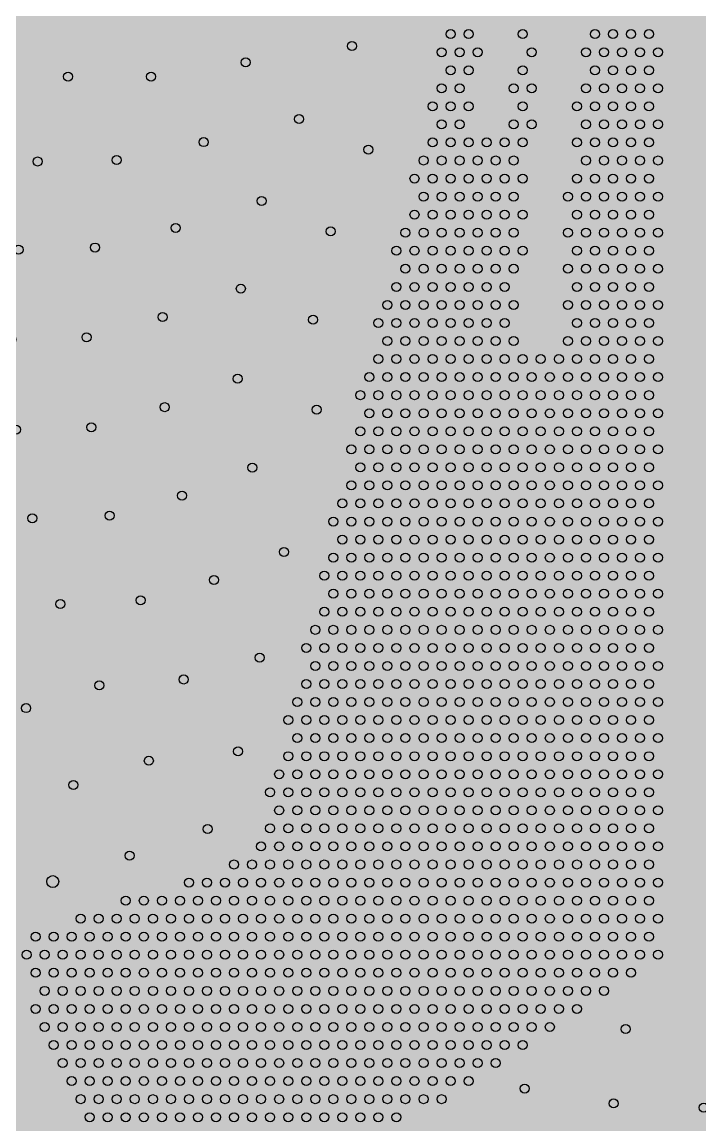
# Model space of a CAD drawing. Header units: metres. Extents: x 6 to 601, y -20 to 118.
# Drawn here: x 57.738 to 58.189, y 79.937 to 80.67 of the extents above; entities that cross this region are included whole.
import ezdxf

# ---------------------------------------------------------------- set-up
doc = ezdxf.new("R2010")
doc.units = ezdxf.units.M
doc.header["$MEASUREMENT"] = 0

# ---------------------------------------------------------------- blocks, each defined once
blk = doc.blocks.new('*U1011')
blk.add_circle((0, 0), 0.004)
blk = doc.blocks.new('*U1012')
at = {"color": 0, "linetype": 'ByBlock', "lineweight": -2, "transparency": 16777216, "rotation": 129.6764735534743}
blk.add_blockref('*U1011', (66.62742, 82.7518), dxfattribs=at)
blk = doc.blocks.new('*U1045')
blk.add_circle((0, 0), 0.003)
blk = doc.blocks.new('*U1046')
at = {"color": 0, "linetype": 'ByBlock', "lineweight": -2, "transparency": 16777216}
for p, rotation in [((66.60975, 82.86713), 118.2269475554627), ((66.64121, 82.81608), 125.0479665834518), ((66.6785, 82.76912), 131.8689856114409)]:
    blk.add_blockref('*U1045', p, dxfattribs=dict(at, rotation=rotation))
blk = doc.blocks.new('*U1047')
blk.add_circle((0, 0), 0.003)
blk = doc.blocks.new('*U1048')
at = {"color": 0, "linetype": 'ByBlock', "lineweight": -2, "transparency": 16777216}
for p, rotation in [((66.83661, 83.50417), 28.58296578969851), ((66.78597, 83.47207), 36.15520972471499), ((66.74, 83.43357), 43.72745365973153), ((66.6995, 83.38936), 51.29969759474794), ((66.66519, 83.3402), 58.87194152976436), ((66.63765, 83.28694), 66.44418546478073), ((66.61737, 83.23052), 74.01642939979716), ((66.6047, 83.17191), 81.58867333481359), ((66.59987, 83.11215), 89.16091726983), ((66.60295, 83.05227), 96.73316120484643), ((66.6139, 82.99333), 104.3054051398628), ((66.63251, 82.93633), 111.8776490748793), ((66.65848, 82.88229), 119.4498930098956), ((66.69134, 82.83214), 127.0221369449121), ((66.73052, 82.78676), 134.5943808799285)]:
    blk.add_blockref('*U1047', p, dxfattribs=dict(at, rotation=rotation))
blk = doc.blocks.new('*U1059')
blk.add_circle((0, 0), 0.003)
blk = doc.blocks.new('*U1060')
at = {"color": 0, "linetype": 'ByBlock', "lineweight": -2, "transparency": 16777216}
for p, rotation in [((66.85625, 83.45789), 29.27672234743307), ((66.80628, 83.42478), 37.78614110793919), ((66.76176, 83.38464), 46.2955598684453), ((66.72367, 83.33835), 54.80497862895143), ((66.69285, 83.28693), 63.31439738945754), ((66.66998, 83.23152), 71.82381614996358), ((66.65555, 83.17334), 80.33323491046968), ((66.6499, 83.11366), 88.84265367097575), ((66.65314, 83.05381), 97.35207243148177), ((66.6652, 82.99509), 105.8614911919879), ((66.68582, 82.9388), 114.370909952494), ((66.71454, 82.88618), 122.880328713), ((66.75072, 82.83839), 131.3897474735061)]:
    blk.add_blockref('*U1059', p, dxfattribs=dict(at, rotation=rotation))
blk = doc.blocks.new('*U1061')
blk.add_circle((0, 0), 0.003)
blk = doc.blocks.new('*U1062')
at = {"color": 0, "linetype": 'ByBlock', "lineweight": -2, "transparency": 16777216}
for p, rotation in [((66.83615, 83.38467), 37.94208571436121), ((66.79218, 83.34396), 47.65342308494554), ((66.75571, 83.29641), 57.36476045552986), ((66.72778, 83.24339), 67.07609782611422), ((66.70919, 83.18641), 76.78743519669858), ((66.70048, 83.12712), 86.4987725672829), ((66.7019, 83.06721), 96.21010993786719), ((66.7134, 83.0084), 105.9214473084515), ((66.73466, 82.95236), 115.6327846790358), ((66.76506, 82.90072), 125.34412204962)]:
    blk.add_blockref('*U1061', p, dxfattribs=dict(at, rotation=rotation))
blk = doc.blocks.new('*U1063')
blk.add_circle((0, 0), 0.003)
blk = doc.blocks.new('*U1064')
at = {"color": 0, "linetype": 'ByBlock', "lineweight": -2, "transparency": 16777216}
for p, rotation in [((66.82642, 83.30726), 48.418844117688), ((66.79127, 83.25875), 59.72747698935684), ((66.76632, 83.20429), 71.0361098610257), ((66.75253, 83.146), 82.34474273269458), ((66.75044, 83.08613), 93.65337560436352), ((66.76012, 83.02702), 104.9620084760325), ((66.78122, 82.97095), 116.2706413477014)]:
    blk.add_blockref('*U1063', p, dxfattribs=dict(at, rotation=rotation))
blk = doc.blocks.new('*U1003')
blk.add_circle((0, 0), 0.003)
blk = doc.blocks.new('*U1004')
at = {"color": 0, "linetype": 'ByBlock', "lineweight": -2, "transparency": 16777216}
for p, rotation in [((66.94127, 82.61424), 347.0968476815551), ((67.00041, 82.60435), 353.9178667095442), ((67.12012, 82.60589), 7.559904765522425), ((67.06031, 82.60155), 0.738885737532957)]:
    blk.add_blockref('*U1003', p, dxfattribs=dict(at, rotation=rotation))
blk = doc.blocks.new('*U1005')
blk.add_circle((0, 0), 0.003)
blk = doc.blocks.new('*U1006')
at = {"color": 0, "linetype": 'ByBlock', "lineweight": -2, "transparency": 16777216}
for p, rotation in [((67.00846, 82.65378), 354.2663297767493), ((67.06838, 82.65174), 1.838573711765285)]:
    blk.add_blockref('*U1005', p, dxfattribs=dict(at, rotation=rotation))
blk = doc.blocks.new('*U1007')
blk.add_circle((0, 0), 0.003)
blk = doc.blocks.new('*U1008')
at = {"color": 0, "linetype": 'ByBlock', "lineweight": -2, "transparency": 16777216}
for p, rotation in [((66.83738, 83.23843), 58.44390778721806), ((66.81228, 83.18408), 71.97870965084557), ((66.8006, 83.12537), 85.5135115144731), ((66.80298, 83.06556), 99.04831337810062)]:
    blk.add_blockref('*U1007', p, dxfattribs=dict(at, rotation=rotation))

msp = doc.modelspace()

# ---------------------------------------------------------------- hatches: boundary and pattern name
at = {"lineweight": 0, "true_color": 0xcd6928, "transparency": 33554534}
h = msp.add_hatch(color=32, dxfattribs=at)
h.dxf.hatch_style = 1
h.paths.add_polyline_path([(59.48904, 84.07628), (57.57001, 84.07628, 0.143152), (56.53606, 81.19774), (56.53606, 78.47618), (59.48904, 78.47566)])

# ---------------------------------------------------------------- linework, layer by layer
for centre in [(58.02325, 80.66196), (58.03525, 80.66196), (58.07125, 80.66196), (58.11925, 80.66196), (58.13125, 80.66196), (58.14325, 80.66196), (58.15525, 80.66196), (58.01725, 80.64996), (58.02925, 80.64996), (58.04125, 80.64996), (58.07725, 80.64996), (58.11325, 80.64996), (58.12525, 80.64996), (58.13725, 80.64996), (58.14925, 80.64996), (58.16125, 80.64996), (58.02325, 80.63796), (58.03525, 80.63796), (58.07125, 80.63796), (58.11925, 80.63796), (58.13125, 80.63796), (58.14325, 80.63796), (58.15525, 80.63796), (58.01725, 80.62596), (58.02925, 80.62596), (58.06525, 80.62596), (58.07725, 80.62596), (58.11325, 80.62596), (58.12525, 80.62596), (58.13725, 80.62596), (58.14925, 80.62596), (58.16125, 80.62596), (58.01125, 80.61396), (58.02325, 80.61396), (58.03525, 80.61396), (58.07125, 80.61396), (58.10725, 80.61396), (58.11925, 80.61396), (58.13125, 80.61396), (58.14325, 80.61396), (58.15525, 80.61396), (58.01725, 80.60196), (58.02925, 80.60196), (58.06525, 80.60196), (58.07725, 80.60196), (58.11325, 80.60196), (58.12525, 80.60196), (58.13725, 80.60196), (58.14925, 80.60196), (58.16125, 80.60196), (58.01125, 80.58996), (58.02325, 80.58996), (58.03525, 80.58996), (58.04725, 80.58996), (58.05925, 80.58996), (58.07125, 80.58996), (58.10725, 80.58996), (58.11925, 80.58996), (58.13125, 80.58996), (58.14325, 80.58996), (58.15525, 80.58996), (58.00525, 80.57796), (58.01725, 80.57796), (58.02925, 80.57796), (58.04125, 80.57796), (58.05325, 80.57796), (58.06525, 80.57796), (58.11325, 80.57796), (58.12525, 80.57796), (58.13725, 80.57796), (58.14925, 80.57796), (58.16125, 80.57796), (57.99925, 80.56596), (58.01125, 80.56596), (58.02325, 80.56596), (58.03525, 80.56596), (58.04725, 80.56596), (58.05925, 80.56596), (58.07125, 80.56596), (58.10725, 80.56596), (58.11925, 80.56596), (58.13125, 80.56596), (58.14325, 80.56596), (58.15525, 80.56596), (58.00525, 80.55396), (58.01725, 80.55396), (58.02925, 80.55396), (58.04125, 80.55396), (58.05325, 80.55396), (58.06525, 80.55396), (58.10125, 80.55396), (58.11325, 80.55396), (58.12525, 80.55396), (58.13725, 80.55396), (58.14925, 80.55396), (58.16125, 80.55396), (57.99925, 80.54196), (58.01125, 80.54196), (58.02325, 80.54196), (58.03525, 80.54196), (58.04725, 80.54196), (58.05925, 80.54196), (58.07125, 80.54196), (58.10725, 80.54196), (58.11925, 80.54196), (58.13125, 80.54196), (58.14325, 80.54196), (58.15525, 80.54196), (57.99325, 80.52996), (58.00525, 80.52996), (58.01725, 80.52996), (58.02925, 80.52996), (58.04125, 80.52996), (58.05325, 80.52996), (58.06525, 80.52996), (58.10125, 80.52996), (58.11325, 80.52996), (58.12525, 80.52996), (58.13725, 80.52996), (58.14925, 80.52996), (58.16125, 80.52996), (57.98725, 80.51796), (57.99925, 80.51796), (58.01125, 80.51796), (58.02325, 80.51796), (58.03525, 80.51796), (58.04725, 80.51796), (58.05925, 80.51796), (58.07125, 80.51796), (58.10725, 80.51796), (58.11925, 80.51796), (58.13125, 80.51796), (58.14325, 80.51796), (58.15525, 80.51796), (57.99325, 80.50596), (58.00525, 80.50596), (58.01725, 80.50596), (58.02925, 80.50596), (58.04125, 80.50596), (58.05325, 80.50596), (58.06525, 80.50596), (58.10125, 80.50596), (58.11325, 80.50596), (58.12525, 80.50596), (58.13725, 80.50596), (58.14925, 80.50596), (58.16125, 80.50596), (57.98725, 80.49396), (57.99925, 80.49396), (58.01125, 80.49396), (58.02325, 80.49396), (58.03525, 80.49396), (58.04725, 80.49396), (58.05925, 80.49396), (58.10725, 80.49396), (58.11925, 80.49396), (58.13125, 80.49396), (58.14325, 80.49396), (58.15525, 80.49396), (57.98125, 80.48196), (57.99325, 80.48196), (58.00525, 80.48196), (58.01725, 80.48196), (58.02925, 80.48196), (58.04125, 80.48196), (58.05325, 80.48196), (58.06525, 80.48196), (58.10125, 80.48196), (58.11325, 80.48196), (58.12525, 80.48196), (58.13725, 80.48196), (58.14925, 80.48196), (58.16125, 80.48196), (57.97525, 80.46996), (57.98725, 80.46996), (57.99925, 80.46996), (58.01125, 80.46996), (58.02325, 80.46996), (58.03525, 80.46996), (58.04725, 80.46996), (58.05925, 80.46996), (58.10725, 80.46996), (58.11925, 80.46996), (58.13125, 80.46996), (58.14325, 80.46996), (58.15525, 80.46996), (57.98125, 80.45796), (57.99325, 80.45796), (58.00525, 80.45796), (58.01725, 80.45796), (58.02925, 80.45796), (58.04125, 80.45796), (58.05325, 80.45796), (58.06525, 80.45796), (58.10125, 80.45796), (58.11325, 80.45796), (58.12525, 80.45796), (58.13725, 80.45796), (58.14925, 80.45796), (58.16125, 80.45796), (57.97525, 80.44596), (57.98725, 80.44596), (57.99925, 80.44596), (58.01125, 80.44596), (58.02325, 80.44596), (58.03525, 80.44596), (58.04725, 80.44596), (58.05925, 80.44596), (58.07125, 80.44596), (58.08325, 80.44596), (58.09525, 80.44596), (58.10725, 80.44596), (58.11925, 80.44596), (58.13125, 80.44596), (58.14325, 80.44596), (58.15525, 80.44596), (57.96925, 80.43396), (57.98125, 80.43396), (57.99325, 80.43396), (58.00525, 80.43396), (58.01725, 80.43396), (58.02925, 80.43396), (58.04125, 80.43396), (58.05325, 80.43396), (58.06525, 80.43396), (58.07725, 80.43396), (58.08925, 80.43396), (58.10125, 80.43396), (58.11325, 80.43396), (58.12525, 80.43396), (58.13725, 80.43396), (58.14925, 80.43396), (58.16125, 80.43396), (57.96325, 80.42196), (57.97525, 80.42196), (57.98725, 80.42196), (57.99925, 80.42196), (58.01125, 80.42196), (58.02325, 80.42196), (58.03525, 80.42196), (58.04725, 80.42196), (58.05925, 80.42196), (58.07125, 80.42196), (58.08325, 80.42196), (58.09525, 80.42196), (58.10725, 80.42196), (58.11925, 80.42196), (58.13125, 80.42196), (58.14325, 80.42196), (58.15525, 80.42196), (57.96925, 80.40996), (57.98125, 80.40996), (57.99325, 80.40996), (58.00525, 80.40996), (58.01725, 80.40996), (58.02925, 80.40996), (58.04125, 80.40996), (58.05325, 80.40996), (58.06525, 80.40996), (58.07725, 80.40996), (58.08925, 80.40996), (58.10125, 80.40996), (58.11325, 80.40996), (58.12525, 80.40996), (58.13725, 80.40996), (58.14925, 80.40996), (58.16125, 80.40996), (57.96325, 80.39796), (57.97525, 80.39796), (57.98725, 80.39796), (57.99925, 80.39796), (58.01125, 80.39796), (58.02325, 80.39796), (58.03525, 80.39796), (58.04725, 80.39796), (58.05925, 80.39796), (58.07125, 80.39796), (58.08325, 80.39796), (58.09525, 80.39796), (58.10725, 80.39796), (58.11925, 80.39796), (58.13125, 80.39796), (58.14325, 80.39796), (58.15525, 80.39796), (57.95725, 80.38596), (57.96925, 80.38596), (57.98125, 80.38596), (57.99325, 80.38596), (58.00525, 80.38596), (58.01725, 80.38596), (58.02925, 80.38596), (58.04125, 80.38596), (58.05325, 80.38596), (58.06525, 80.38596), (58.07725, 80.38596), (58.08925, 80.38596), (58.10125, 80.38596), (58.11325, 80.38596), (58.12525, 80.38596), (58.13725, 80.38596), (58.14925, 80.38596), (58.16125, 80.38596), (57.96325, 80.37396), (57.97525, 80.37396), (57.98725, 80.37396), (57.99925, 80.37396), (58.01125, 80.37396), (58.02325, 80.37396), (58.03525, 80.37396), (58.04725, 80.37396), (58.05925, 80.37396), (58.07125, 80.37396), (58.08325, 80.37396), (58.09525, 80.37396), (58.10725, 80.37396), (58.11925, 80.37396), (58.13125, 80.37396), (58.14325, 80.37396), (58.15525, 80.37396), (57.95725, 80.36196), (57.96925, 80.36196), (57.98125, 80.36196), (57.99325, 80.36196), (58.00525, 80.36196), (58.01725, 80.36196), (58.02925, 80.36196), (58.04125, 80.36196), (58.05325, 80.36196), (58.06525, 80.36196), (58.07725, 80.36196), (58.08925, 80.36196), (58.10125, 80.36196), (58.11325, 80.36196), (58.12525, 80.36196), (58.13725, 80.36196), (58.14925, 80.36196), (58.16125, 80.36196), (57.95125, 80.34996), (57.96325, 80.34996), (57.97525, 80.34996), (57.98725, 80.34996), (57.99925, 80.34996), (58.01125, 80.34996), (58.02325, 80.34996), (58.03525, 80.34996), (58.04725, 80.34996), (58.05925, 80.34996), (58.07125, 80.34996), (58.08325, 80.34996), (58.09525, 80.34996), (58.10725, 80.34996), (58.11925, 80.34996), (58.13125, 80.34996), (58.14325, 80.34996), (58.15525, 80.34996), (57.94525, 80.33796), (57.95725, 80.33796), (57.96925, 80.33796), (57.98125, 80.33796), (57.99325, 80.33796), (58.00525, 80.33796), (58.01725, 80.33796), (58.02925, 80.33796), (58.04125, 80.33796), (58.05325, 80.33796), (58.06525, 80.33796), (58.07725, 80.33796), (58.08925, 80.33796), (58.10125, 80.33796), (58.11325, 80.33796), (58.12525, 80.33796), (58.13725, 80.33796), (58.14925, 80.33796), (58.16125, 80.33796), (57.95125, 80.32596), (57.96325, 80.32596), (57.97525, 80.32596), (57.98725, 80.32596), (57.99925, 80.32596), (58.01125, 80.32596), (58.02325, 80.32596), (58.03525, 80.32596), (58.04725, 80.32596), (58.05925, 80.32596), (58.07125, 80.32596), (58.08325, 80.32596), (58.09525, 80.32596), (58.10725, 80.32596), (58.11925, 80.32596), (58.13125, 80.32596), (58.14325, 80.32596), (58.15525, 80.32596), (57.94525, 80.31396), (57.95725, 80.31396), (57.96925, 80.31396), (57.98125, 80.31396), (57.99325, 80.31396), (58.00525, 80.31396), (58.01725, 80.31396), (58.02925, 80.31396), (58.04125, 80.31396), (58.05325, 80.31396), (58.06525, 80.31396), (58.07725, 80.31396), (58.08925, 80.31396), (58.10125, 80.31396), (58.11325, 80.31396), (58.12525, 80.31396), (58.13725, 80.31396), (58.14925, 80.31396), (58.16125, 80.31396), (57.93925, 80.30196), (57.95125, 80.30196), (57.96325, 80.30196), (57.97525, 80.30196), (57.98725, 80.30196), (57.99925, 80.30196), (58.01125, 80.30196), (58.02325, 80.30196), (58.03525, 80.30196), (58.04725, 80.30196), (58.05925, 80.30196), (58.07125, 80.30196), (58.08325, 80.30196), (58.09525, 80.30196), (58.10725, 80.30196), (58.11925, 80.30196), (58.13125, 80.30196), (58.14325, 80.30196), (58.15525, 80.30196), (57.94525, 80.28996), (57.95725, 80.28996), (57.96925, 80.28996), (57.98125, 80.28996), (57.99325, 80.28996), (58.00525, 80.28996), (58.01725, 80.28996), (58.02925, 80.28996), (58.04125, 80.28996), (58.05325, 80.28996), (58.06525, 80.28996), (58.07725, 80.28996), (58.08925, 80.28996), (58.10125, 80.28996), (58.11325, 80.28996), (58.12525, 80.28996), (58.13725, 80.28996), (58.14925, 80.28996), (58.16125, 80.28996), (57.93925, 80.27796), (57.95125, 80.27796), (57.96325, 80.27796), (57.97525, 80.27796), (57.98725, 80.27796), (57.99925, 80.27796), (58.01125, 80.27796), (58.02325, 80.27796), (58.03525, 80.27796), (58.04725, 80.27796), (58.05925, 80.27796), (58.07125, 80.27796), (58.08325, 80.27796), (58.09525, 80.27796), (58.10725, 80.27796), (58.11925, 80.27796), (58.13125, 80.27796), (58.14325, 80.27796), (58.15525, 80.27796), (57.93325, 80.26596), (57.94525, 80.26596), (57.95725, 80.26596), (57.96925, 80.26596), (57.98125, 80.26596), (57.99325, 80.26596), (58.00525, 80.26596), (58.01725, 80.26596), (58.02925, 80.26596), (58.04125, 80.26596), (58.05325, 80.26596), (58.06525, 80.26596), (58.07725, 80.26596), (58.08925, 80.26596), (58.10125, 80.26596), (58.11325, 80.26596), (58.12525, 80.26596), (58.13725, 80.26596), (58.14925, 80.26596), (58.16125, 80.26596), (57.92725, 80.25396), (57.93925, 80.25396), (57.95125, 80.25396), (57.96325, 80.25396), (57.97525, 80.25396), (57.98725, 80.25396), (57.99925, 80.25396), (58.01125, 80.25396), (58.02325, 80.25396), (58.03525, 80.25396), (58.04725, 80.25396), (58.05925, 80.25396), (58.07125, 80.25396), (58.08325, 80.25396), (58.09525, 80.25396), (58.10725, 80.25396), (58.11925, 80.25396), (58.13125, 80.25396), (58.14325, 80.25396), (58.15525, 80.25396), (57.93325, 80.24196), (57.94525, 80.24196), (57.95725, 80.24196), (57.96925, 80.24196), (57.98125, 80.24196), (57.99325, 80.24196), (58.00525, 80.24196), (58.01725, 80.24196), (58.02925, 80.24196), (58.04125, 80.24196), (58.05325, 80.24196), (58.06525, 80.24196), (58.07725, 80.24196), (58.08925, 80.24196), (58.10125, 80.24196), (58.11325, 80.24196), (58.12525, 80.24196), (58.13725, 80.24196), (58.14925, 80.24196), (58.16125, 80.24196), (57.92725, 80.22996), (57.93925, 80.22996), (57.95125, 80.22996), (57.96325, 80.22996), (57.97525, 80.22996), (57.98725, 80.22996), (57.99925, 80.22996), (58.01125, 80.22996), (58.02325, 80.22996), (58.03525, 80.22996), (58.04725, 80.22996), (58.05925, 80.22996), (58.07125, 80.22996), (58.08325, 80.22996), (58.09525, 80.22996), (58.10725, 80.22996), (58.11925, 80.22996), (58.13125, 80.22996), (58.14325, 80.22996), (58.15525, 80.22996), (57.92125, 80.21796), (57.93325, 80.21796), (57.94525, 80.21796), (57.95725, 80.21796), (57.96925, 80.21796), (57.98125, 80.21796), (57.99325, 80.21796), (58.00525, 80.21796), (58.01725, 80.21796), (58.02925, 80.21796), (58.04125, 80.21796), (58.05325, 80.21796), (58.06525, 80.21796), (58.07725, 80.21796), (58.08925, 80.21796), (58.10125, 80.21796), (58.11325, 80.21796), (58.12525, 80.21796), (58.13725, 80.21796), (58.14925, 80.21796), (58.16125, 80.21796), (57.91525, 80.20596), (57.92725, 80.20596), (57.93925, 80.20596), (57.95125, 80.20596), (57.96325, 80.20596), (57.97525, 80.20596), (57.98725, 80.20596), (57.99925, 80.20596), (58.01125, 80.20596), (58.02325, 80.20596), (58.03525, 80.20596), (58.04725, 80.20596), (58.05925, 80.20596), (58.07125, 80.20596), (58.08325, 80.20596), (58.09525, 80.20596), (58.10725, 80.20596), (58.11925, 80.20596), (58.13125, 80.20596), (58.14325, 80.20596), (58.15525, 80.20596), (57.92125, 80.19396), (57.93325, 80.19396), (57.94525, 80.19396), (57.95725, 80.19396), (57.96925, 80.19396), (57.98125, 80.19396), (57.99325, 80.19396), (58.00525, 80.19396), (58.01725, 80.19396), (58.02925, 80.19396), (58.04125, 80.19396), (58.05325, 80.19396), (58.06525, 80.19396), (58.07725, 80.19396), (58.08925, 80.19396), (58.10125, 80.19396), (58.11325, 80.19396), (58.12525, 80.19396), (58.13725, 80.19396), (58.14925, 80.19396), (58.16125, 80.19396), (57.91525, 80.18196), (57.92725, 80.18196), (57.93925, 80.18196), (57.95125, 80.18196), (57.96325, 80.18196), (57.97525, 80.18196), (57.98725, 80.18196), (57.99925, 80.18196), (58.01125, 80.18196), (58.02325, 80.18196), (58.03525, 80.18196), (58.04725, 80.18196), (58.05925, 80.18196), (58.07125, 80.18196), (58.08325, 80.18196), (58.09525, 80.18196), (58.10725, 80.18196), (58.11925, 80.18196), (58.13125, 80.18196), (58.14325, 80.18196), (58.15525, 80.18196), (57.90925, 80.16996), (57.92125, 80.16996), (57.93325, 80.16996), (57.94525, 80.16996), (57.95725, 80.16996), (57.96925, 80.16996), (57.98125, 80.16996), (57.99325, 80.16996), (58.00525, 80.16996), (58.01725, 80.16996), (58.02925, 80.16996), (58.04125, 80.16996), (58.05325, 80.16996), (58.06525, 80.16996), (58.07725, 80.16996), (58.08925, 80.16996), (58.10125, 80.16996), (58.11325, 80.16996), (58.12525, 80.16996), (58.13725, 80.16996), (58.14925, 80.16996), (58.16125, 80.16996), (57.90325, 80.15796), (57.91525, 80.15796), (57.92725, 80.15796), (57.93925, 80.15796), (57.95125, 80.15796), (57.96325, 80.15796), (57.97525, 80.15796), (57.98725, 80.15796), (57.99925, 80.15796), (58.01125, 80.15796), (58.02325, 80.15796), (58.03525, 80.15796), (58.04725, 80.15796), (58.05925, 80.15796), (58.07125, 80.15796), (58.08325, 80.15796), (58.09525, 80.15796), (58.10725, 80.15796), (58.11925, 80.15796), (58.13125, 80.15796), (58.14325, 80.15796), (58.15525, 80.15796), (57.90925, 80.14596), (57.92125, 80.14596), (57.93325, 80.14596), (57.94525, 80.14596), (57.95725, 80.14596), (57.96925, 80.14596), (57.98125, 80.14596), (57.99325, 80.14596), (58.00525, 80.14596), (58.01725, 80.14596), (58.02925, 80.14596), (58.04125, 80.14596), (58.05325, 80.14596), (58.06525, 80.14596), (58.07725, 80.14596), (58.08925, 80.14596), (58.10125, 80.14596), (58.11325, 80.14596), (58.12525, 80.14596), (58.13725, 80.14596), (58.14925, 80.14596), (58.16125, 80.14596), (57.90325, 80.13396), (57.91525, 80.13396), (57.92725, 80.13396), (57.93925, 80.13396), (57.95125, 80.13396), (57.96325, 80.13396), (57.97525, 80.13396), (57.98725, 80.13396), (57.99925, 80.13396), (58.01125, 80.13396), (58.02325, 80.13396), (58.03525, 80.13396), (58.04725, 80.13396), (58.05925, 80.13396), (58.07125, 80.13396), (58.08325, 80.13396), (58.09525, 80.13396), (58.10725, 80.13396), (58.11925, 80.13396), (58.13125, 80.13396), (58.14325, 80.13396), (58.15525, 80.13396), (57.89725, 80.12196), (57.90925, 80.12196), (57.92125, 80.12196), (57.93325, 80.12196), (57.94525, 80.12196), (57.95725, 80.12196), (57.96925, 80.12196), (57.98125, 80.12196), (57.99325, 80.12196), (58.00525, 80.12196), (58.01725, 80.12196), (58.02925, 80.12196), (58.04125, 80.12196), (58.05325, 80.12196), (58.06525, 80.12196), (58.07725, 80.12196), (58.08925, 80.12196), (58.10125, 80.12196), (58.11325, 80.12196), (58.12525, 80.12196), (58.13725, 80.12196), (58.14925, 80.12196), (58.16125, 80.12196), (57.87925, 80.10996), (57.89125, 80.10996), (57.90325, 80.10996), (57.91525, 80.10996), (57.92725, 80.10996), (57.93925, 80.10996), (57.95125, 80.10996), (57.96325, 80.10996), (57.97525, 80.10996), (57.98725, 80.10996), (57.99925, 80.10996), (58.01125, 80.10996), (58.02325, 80.10996), (58.03525, 80.10996), (58.04725, 80.10996), (58.05925, 80.10996), (58.07125, 80.10996), (58.08325, 80.10996), (58.09525, 80.10996), (58.10725, 80.10996), (58.11925, 80.10996), (58.13125, 80.10996), (58.14325, 80.10996), (58.15525, 80.10996), (57.84925, 80.09796), (57.86125, 80.09796), (57.87325, 80.09796), (57.88525, 80.09796), (57.89725, 80.09796), (57.90925, 80.09796), (57.92125, 80.09796), (57.93325, 80.09796), (57.94525, 80.09796), (57.95725, 80.09796), (57.96925, 80.09796), (57.98125, 80.09796), (57.99325, 80.09796), (58.00525, 80.09796), (58.01725, 80.09796), (58.02925, 80.09796), (58.04125, 80.09796), (58.05325, 80.09796), (58.06525, 80.09796), (58.07725, 80.09796), (58.08925, 80.09796), (58.10125, 80.09796), (58.11325, 80.09796), (58.12525, 80.09796), (58.13725, 80.09796), (58.14925, 80.09796), (58.16125, 80.09796), (57.80725, 80.08596), (57.81925, 80.08596), (57.83125, 80.08596), (57.84325, 80.08596), (57.85525, 80.08596), (57.86725, 80.08596), (57.87925, 80.08596), (57.89125, 80.08596), (57.90325, 80.08596), (57.91525, 80.08596), (57.92725, 80.08596), (57.93925, 80.08596), (57.95125, 80.08596), (57.96325, 80.08596), (57.97525, 80.08596), (57.98725, 80.08596), (57.99925, 80.08596), (58.01125, 80.08596), (58.02325, 80.08596), (58.03525, 80.08596), (58.04725, 80.08596), (58.05925, 80.08596), (58.07125, 80.08596), (58.08325, 80.08596), (58.09525, 80.08596), (58.10725, 80.08596), (58.11925, 80.08596), (58.13125, 80.08596), (58.14325, 80.08596), (58.15525, 80.08596), (57.77725, 80.07396), (57.78925, 80.07396), (57.80125, 80.07396), (57.81325, 80.07396), (57.82525, 80.07396), (57.83725, 80.07396), (57.84925, 80.07396), (57.86125, 80.07396), (57.87325, 80.07396), (57.88525, 80.07396), (57.89725, 80.07396), (57.90925, 80.07396), (57.92125, 80.07396), (57.93325, 80.07396), (57.94525, 80.07396), (57.95725, 80.07396), (57.96925, 80.07396), (57.98125, 80.07396), (57.99325, 80.07396), (58.00525, 80.07396), (58.01725, 80.07396), (58.02925, 80.07396), (58.04125, 80.07396), (58.05325, 80.07396), (58.06525, 80.07396), (58.07725, 80.07396), (58.08925, 80.07396), (58.10125, 80.07396), (58.11325, 80.07396), (58.12525, 80.07396), (58.13725, 80.07396), (58.14925, 80.07396), (58.16125, 80.07396), (57.74725, 80.06196), (57.75925, 80.06196), (57.77125, 80.06196), (57.78325, 80.06196), (57.79525, 80.06196), (57.80725, 80.06196), (57.81925, 80.06196), (57.83125, 80.06196), (57.84325, 80.06196), (57.85525, 80.06196), (57.86725, 80.06196), (57.87925, 80.06196), (57.89125, 80.06196), (57.90325, 80.06196), (57.91525, 80.06196), (57.92725, 80.06196), (57.93925, 80.06196), (57.95125, 80.06196), (57.96325, 80.06196), (57.97525, 80.06196), (57.98725, 80.06196), (57.99925, 80.06196), (58.01125, 80.06196), (58.02325, 80.06196), (58.03525, 80.06196), (58.04725, 80.06196), (58.05925, 80.06196), (58.07125, 80.06196), (58.08325, 80.06196), (58.09525, 80.06196), (58.10725, 80.06196), (58.11925, 80.06196), (58.13125, 80.06196), (58.14325, 80.06196), (58.15525, 80.06196), (57.74125, 80.04996), (57.75325, 80.04996), (57.76525, 80.04996), (57.77725, 80.04996), (57.78925, 80.04996), (57.80125, 80.04996), (57.81325, 80.04996), (57.82525, 80.04996), (57.83725, 80.04996), (57.84925, 80.04996), (57.86125, 80.04996), (57.87325, 80.04996), (57.88525, 80.04996), (57.89725, 80.04996), (57.90925, 80.04996), (57.92125, 80.04996), (57.93325, 80.04996), (57.94525, 80.04996), (57.95725, 80.04996), (57.96925, 80.04996), (57.98125, 80.04996), (57.99325, 80.04996), (58.00525, 80.04996), (58.01725, 80.04996), (58.02925, 80.04996), (58.04125, 80.04996), (58.05325, 80.04996), (58.06525, 80.04996), (58.07725, 80.04996), (58.08925, 80.04996), (58.10125, 80.04996), (58.11325, 80.04996), (58.12525, 80.04996), (58.13725, 80.04996), (58.14925, 80.04996), (58.16125, 80.04996), (57.74725, 80.03796), (57.75925, 80.03796), (57.77125, 80.03796), (57.78325, 80.03796), (57.79525, 80.03796), (57.80725, 80.03796), (57.81925, 80.03796), (57.83125, 80.03796), (57.84325, 80.03796), (57.85525, 80.03796), (57.86725, 80.03796), (57.87925, 80.03796), (57.89125, 80.03796), (57.90325, 80.03796), (57.91525, 80.03796), (57.92725, 80.03796), (57.93925, 80.03796), (57.95125, 80.03796), (57.96325, 80.03796), (57.97525, 80.03796), (57.98725, 80.03796), (57.99925, 80.03796), (58.01125, 80.03796), (58.02325, 80.03796), (58.03525, 80.03796), (58.04725, 80.03796), (58.05925, 80.03796), (58.07125, 80.03796), (58.08325, 80.03796), (58.09525, 80.03796), (58.10725, 80.03796), (58.11925, 80.03796), (58.13125, 80.03796), (58.14325, 80.03796), (57.75325, 80.02596), (57.76525, 80.02596), (57.77725, 80.02596), (57.78925, 80.02596), (57.80125, 80.02596), (57.81325, 80.02596), (57.82525, 80.02596), (57.83725, 80.02596), (57.84925, 80.02596), (57.86125, 80.02596), (57.87325, 80.02596), (57.88525, 80.02596), (57.89725, 80.02596), (57.90925, 80.02596), (57.92125, 80.02596), (57.93325, 80.02596), (57.94525, 80.02596), (57.95725, 80.02596), (57.96925, 80.02596), (57.98125, 80.02596), (57.99325, 80.02596), (58.00525, 80.02596), (58.01725, 80.02596), (58.02925, 80.02596), (58.04125, 80.02596), (58.05325, 80.02596), (58.06525, 80.02596), (58.07725, 80.02596), (58.08925, 80.02596), (58.10125, 80.02596), (58.11325, 80.02596), (58.12525, 80.02596), (57.74725, 80.01396), (57.75925, 80.01396), (57.77125, 80.01396), (57.78325, 80.01396), (57.79525, 80.01396), (57.80725, 80.01396), (57.81925, 80.01396), (57.83125, 80.01396), (57.84325, 80.01396), (57.85525, 80.01396), (57.86725, 80.01396), (57.87925, 80.01396), (57.89125, 80.01396), (57.90325, 80.01396), (57.91525, 80.01396), (57.92725, 80.01396), (57.93925, 80.01396), (57.95125, 80.01396), (57.96325, 80.01396), (57.97525, 80.01396), (57.98725, 80.01396), (57.99925, 80.01396), (58.01125, 80.01396), (58.02325, 80.01396), (58.03525, 80.01396), (58.04725, 80.01396), (58.05925, 80.01396), (58.07125, 80.01396), (58.08325, 80.01396), (58.09525, 80.01396), (58.10725, 80.01396), (57.75325, 80.00196), (57.76525, 80.00196), (57.77725, 80.00196), (57.78925, 80.00196), (57.80125, 80.00196), (57.81325, 80.00196), (57.82525, 80.00196), (57.83725, 80.00196), (57.84925, 80.00196), (57.86125, 80.00196), (57.87325, 80.00196), (57.88525, 80.00196), (57.89725, 80.00196), (57.90925, 80.00196), (57.92125, 80.00196), (57.93325, 80.00196), (57.94525, 80.00196), (57.95725, 80.00196), (57.96925, 80.00196), (57.98125, 80.00196), (57.99325, 80.00196), (58.00525, 80.00196), (58.01725, 80.00196), (58.02925, 80.00196), (58.04125, 80.00196), (58.05325, 80.00196), (58.06525, 80.00196), (58.07725, 80.00196), (58.08925, 80.00196), (57.75925, 79.98996), (57.77125, 79.98996), (57.78325, 79.98996), (57.79525, 79.98996), (57.80725, 79.98996), (57.81925, 79.98996), (57.83125, 79.98996), (57.84325, 79.98996), (57.85525, 79.98996), (57.86725, 79.98996), (57.87925, 79.98996), (57.89125, 79.98996), (57.90325, 79.98996), (57.91525, 79.98996), (57.92725, 79.98996), (57.93925, 79.98996), (57.95125, 79.98996), (57.96325, 79.98996), (57.97525, 79.98996), (57.98725, 79.98996), (57.99925, 79.98996), (58.01125, 79.98996), (58.02325, 79.98996), (58.03525, 79.98996), (58.04725, 79.98996), (58.05925, 79.98996), (58.07125, 79.98996), (57.76525, 79.97796), (57.77725, 79.97796), (57.78925, 79.97796), (57.80125, 79.97796), (57.81325, 79.97796), (57.82525, 79.97796), (57.83725, 79.97796), (57.84925, 79.97796), (57.86125, 79.97796), (57.87325, 79.97796), (57.88525, 79.97796), (57.89725, 79.97796), (57.90925, 79.97796), (57.92125, 79.97796), (57.93325, 79.97796), (57.94525, 79.97796), (57.95725, 79.97796), (57.96925, 79.97796), (57.98125, 79.97796), (57.99325, 79.97796), (58.00525, 79.97796), (58.01725, 79.97796), (58.02925, 79.97796), (58.04125, 79.97796), (58.05325, 79.97796), (57.77125, 79.96596), (57.78325, 79.96596), (57.79525, 79.96596), (57.80725, 79.96596), (57.81925, 79.96596), (57.83125, 79.96596), (57.84325, 79.96596), (57.85525, 79.96596), (57.86725, 79.96596), (57.87925, 79.96596), (57.89125, 79.96596), (57.90325, 79.96596), (57.91525, 79.96596), (57.92725, 79.96596), (57.93925, 79.96596), (57.95125, 79.96596), (57.96325, 79.96596), (57.97525, 79.96596), (57.98725, 79.96596), (57.99925, 79.96596), (58.01125, 79.96596), (58.02325, 79.96596), (58.03525, 79.96596), (57.77725, 79.95396), (57.78925, 79.95396), (57.80125, 79.95396), (57.81325, 79.95396), (57.82525, 79.95396), (57.83725, 79.95396), (57.84925, 79.95396), (57.86125, 79.95396), (57.87325, 79.95396), (57.88525, 79.95396), (57.89725, 79.95396), (57.90925, 79.95396), (57.92125, 79.95396), (57.93325, 79.95396), (57.94525, 79.95396), (57.95725, 79.95396), (57.96925, 79.95396), (57.98125, 79.95396), (57.99325, 79.95396), (58.00525, 79.95396), (58.01725, 79.95396), (57.78325, 79.94196), (57.79525, 79.94196), (57.80725, 79.94196), (57.81925, 79.94196), (57.83125, 79.94196), (57.84325, 79.94196), (57.85525, 79.94196), (57.86725, 79.94196), (57.87925, 79.94196), (57.89125, 79.94196), (57.90325, 79.94196), (57.91525, 79.94196), (57.92725, 79.94196), (57.93925, 79.94196), (57.95125, 79.94196), (57.96325, 79.94196), (57.97525, 79.94196), (57.98725, 79.94196)]:
    msp.add_circle(centre, 0.003)

# ---------------------------------------------------------------- block references
for name in ['*U1012', '*U1046', '*U1048', '*U1060', '*U1062', '*U1064', '*U1008', '*U1006', '*U1004']:
    msp.add_blockref(name, (-8.86877, -2.65323))

doc.saveas('drawing.dxf')
